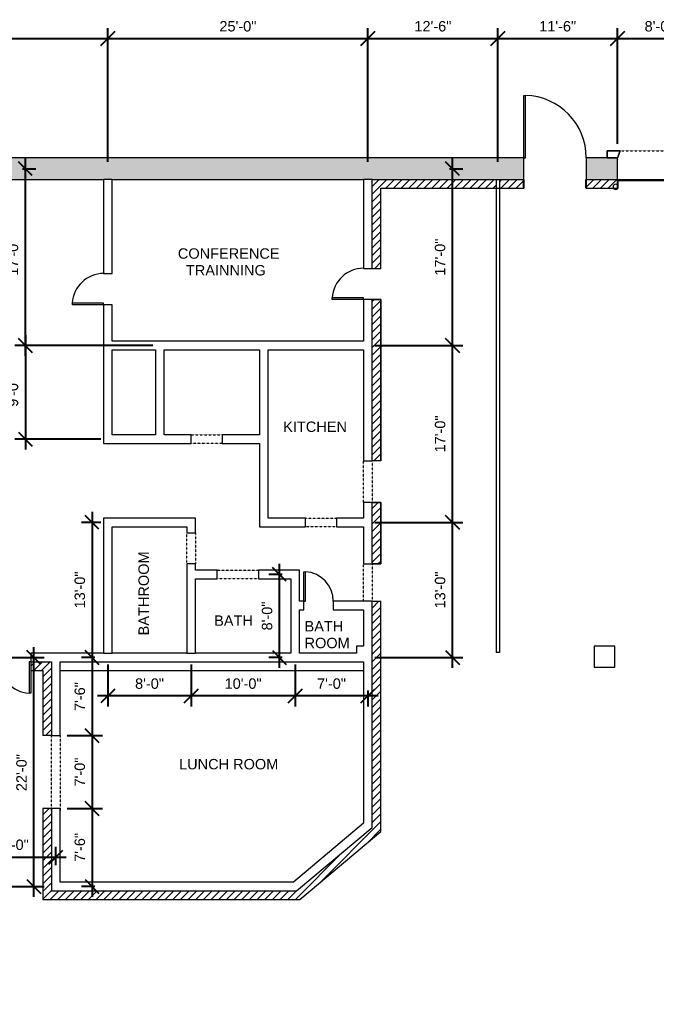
# Model space of a CAD drawing. Header units: inches. Extents: x 1913 to 24953, y -2945 to 1064.
# Drawn here: x 15247 to 15982, y -383 to 741 of the extents above; entities that cross this region are included whole.
import ezdxf

# ---------------------------------------------------------------- set-up
doc = ezdxf.new("R2010")
doc.units = ezdxf.units.IN
doc.header["$MEASUREMENT"] = 0
doc.linetypes.add('Overhead', pattern=[0.15625, 0.09375, -0.0625])
doc.linetypes.add('Overhead 1_16_', pattern=[0.101562, 0.0625, -0.039062])
for name, color, linetype, lineweight in [('A-ANNO-DIMS', 211, 'Continuous', 9), ('A-COLS', 52, 'Continuous', 9), ('A-DOOR', 31, 'Continuous', 13), ('A-FLOR-OVHD', 1, 'Overhead 1_16_', 9), ('A-WALL', 113, 'Continuous', 13), ('G-ANNO-TEXT', 231, 'Continuous', 9)]:
    doc.layers.add(name, color=color, linetype=linetype, lineweight=lineweight)
doc.styles.add('Arial', font='arial.ttf', dxfattribs={"height": 12})
doc.dimstyles.new('Linear_-_3_32__Arial', dxfattribs={"dimscale": 12, "dimtxt": 12.243113, "dimasz": 1.333333, "dimexe": 1, "dimexo": 0.666667, "dimgap": 0.666667, "dimtad": 1, "dimdec": 5, "dimrnd": 0.03125, "dimzin": 1, "dimdsep": 46, "dimlunit": 4, "dimtxsty": 'Arial', "dimblk1": 'OBLIQUE', "dimblk2": 'OBLIQUE', "dimsah": 1, "dimcen": 0.09, "dimdle": 1, "dimazin": 0, "dimtfac": 1, "dimtdec": 4, "dimtix": 1, "dimtmove": 0, "dimatfit": 3, "dimfxl": 1, "dimtvp": 1, "dimtfill": 1, "dimfrac": 2, "dimtolj": 1, "dimtzin": 0, "dimarcsym": 2})

# ---------------------------------------------------------------- blocks, each defined once
blk = doc.blocks.new('Single-Flush - 36_ x 80_-431225-FloorPlan')
at = {"layer": 'A-DOOR', "lineweight": 20}
for p, q in [((16, -5), (16, -41)), ((18, -5), (16, -5)), ((18, -5), (18, -41)), ((18, -41), (16, -41))]:
    blk.add_line(p, q, dxfattribs=at)
at = {"layer": 'A-DOOR', "lineweight": 9}
blk.add_arc((18, -5), 36.1, 180, 266.8211, dxfattribs=at)
blk = doc.blocks.new('Single-Flush - 6_ x10_-478513-FloorPlan')
at = {"layer": 'A-DOOR', "lineweight": 20}
for p, q in [((34, -12.5), (34, -84.5)), ((36, -12.5), (34, -12.5)), ((36, -12.5), (36, -84.5)), ((36, -84.5), (34, -84.5))]:
    blk.add_line(p, q, dxfattribs=at)
at = {"layer": 'A-DOOR', "lineweight": 9}
blk.add_arc((36, -12.5), 72.1, 180, 268.4097, dxfattribs=at)
blk = doc.blocks.new('Single-Flush - 34_ x 84_-487375-FloorPlan')
at = {"layer": 'A-DOOR', "lineweight": 20}
for p, q in [((15, -5), (15, -39)), ((17, -5), (15, -5)), ((17, -5), (17, -39)), ((17, -39), (15, -39))]:
    blk.add_line(p, q, dxfattribs=at)
at = {"layer": 'A-DOOR', "lineweight": 9}
blk.add_arc((17, -5), 34.1, 180, 266.6343, dxfattribs=at)
blk = doc.blocks.new('Sectional_Overhead_Dock_Door_and_Seal_3876 - 9_-0_W x 10_-0_H-486033-FloorPlan')
at = {"layer": 'A-DOOR'}
for p, q in [((-45, 20.5), (-60, 20.5)), ((-60, 20.5), (-60, 12.5)), ((-60, 20.5), (-45, 20.5)), ((-60, 12.5), (-60, 20.5)), ((-60, 20.5), (-60, 20.5)), ((-60, 12.5), (-48, 12.5)), ((-48, 12.5), (-60, 12.5)), ((-60, 12.5), (-60, 12.5)), ((-48, 12.5), (-45, 20.5)), ((-45, 20.5), (-48, 12.5)), ((-48, 12.5), (-48, 12.5)), ((-45, 20.5), (-45, 20.5)), ((60, 20.5), (45, 20.5)), ((45, 20.5), (48, 12.5)), ((48, 12.5), (45, 20.5)), ((45, 20.5), (60, 20.5)), ((45, 20.5), (45, 20.5)), ((48, 12.5), (60, 12.5)), ((60, 12.5), (48, 12.5)), ((48, 12.5), (48, 12.5)), ((60, 12.5), (60, 20.5)), ((60, 20.5), (60, 12.5)), ((60, 20.5), (60, 20.5)), ((60, 12.5), (60, 12.5))]:
    blk.add_line(p, q, dxfattribs=at)
at = {"layer": 'A-DOOR', "linetype": 'Overhead'}
blk.add_line((-45, 20.5), (45, 20.5), dxfattribs=at)
at = {"layer": 'A-DOOR', "lineweight": 20}
for p, q in [((-48, -14), (-48, -12.5)), ((-48, -12.5), (48, -12.5)), ((48, -14), (-48, -14)), ((48, -12.5), (48, -14))]:
    blk.add_line(p, q, dxfattribs=at)
at = {"layer": 'A-DOOR'}
for centre, start, end in [((-50, -21), 0, 180), ((-50, -21), 0, 180), ((-50, -21), 360, 180), ((-50, -21), 180, 360), ((-50, -21), 180, 360), ((-50, -21), 180, 360), ((50, -21), 0, 180), ((50, -21), 0, 180), ((50, -21), 360, 180), ((50, -21), 180, 360), ((50, -21), 180, 360), ((50, -21), 180, 360)]:
    blk.add_arc(centre, 3, start, end, dxfattribs=at)
blk = doc.blocks.new('_Oblique')
at = {"color": 0, "linetype": 'ByBlock', "lineweight": -2}
blk.add_line((-0.5, -0.5), (0.5, 0.5), dxfattribs=at)
blk = doc.blocks.new('*D325')
at = {"layer": 'A-ANNO-DIMS', "color": 0, "lineweight": -2, "transparency": 16777216}
for p, q in [((15565.2, -2.7), (15565.2, -51)), ((15649.2, -32.7), (15649.2, -51)), ((15661.2, -39), (15553.2, -39))]:
    blk.add_line(p, q, dxfattribs=at)
at = {"layer": 'Defpoints', "color": 0, "lineweight": 0, "transparency": 16777216}
for p in [(15565.2, 5.3), (15649.2, -24.7), (15565.2, -39)]:
    blk.add_point(p, dxfattribs=at)
at = {"layer": 'A-ANNO-DIMS', "color": 0, "lineweight": -2, "transparency": 16777216, "xscale": 16, "yscale": 16, "zscale": 16, "rotation": 180}
blk.add_blockref('_Oblique', (15565.2, -39), dxfattribs=at)
at = {"layer": 'A-ANNO-DIMS', "color": 0, "lineweight": -2, "transparency": 16777216, "xscale": 16, "yscale": 16, "zscale": 16}
blk.add_blockref('_Oblique', (15649.2, -39), dxfattribs=at)
at = {"layer": 'A-ANNO-DIMS', "color": 0, "lineweight": 0, "transparency": 16777216, "insert": (15607.2, -24.8), "char_height": 12, "width": 62.383, "attachment_point": 5, "style": 'Arial'}
blk.add_mtext('\\A1;7\'-0"', dxfattribs=at)
blk = doc.blocks.new('*D326')
at = {"layer": 'A-ANNO-DIMS', "color": 0, "lineweight": -2, "transparency": 16777216}
for p, q in [((15445.2, -2.7), (15445.2, -51)), ((15565.2, -2.7), (15565.2, -51)), ((15577.2, -39), (15433.2, -39))]:
    blk.add_line(p, q, dxfattribs=at)
at = {"layer": 'Defpoints', "color": 0, "lineweight": 0, "transparency": 16777216}
for p in [(15445.2, 5.3), (15565.2, 5.3), (15445.2, -39)]:
    blk.add_point(p, dxfattribs=at)
at = {"layer": 'A-ANNO-DIMS', "color": 0, "lineweight": -2, "transparency": 16777216, "xscale": 16, "yscale": 16, "zscale": 16, "rotation": 180}
blk.add_blockref('_Oblique', (15445.2, -39), dxfattribs=at)
at = {"layer": 'A-ANNO-DIMS', "color": 0, "lineweight": -2, "transparency": 16777216, "xscale": 16, "yscale": 16, "zscale": 16}
blk.add_blockref('_Oblique', (15565.2, -39), dxfattribs=at)
at = {"layer": 'A-ANNO-DIMS', "color": 0, "lineweight": 0, "transparency": 16777216, "insert": (15505.2, -24.8), "char_height": 12, "width": 62.383, "attachment_point": 5, "style": 'Arial'}
blk.add_mtext('\\A1;10\'-0"', dxfattribs=at)
blk = doc.blocks.new('*D327')
at = {"layer": 'A-ANNO-DIMS', "color": 0, "lineweight": -2, "transparency": 16777216}
for p, q in [((15349.2, -2.7), (15349.2, -51)), ((15445.2, -2.7), (15445.2, -51)), ((15457.2, -39), (15337.2, -39))]:
    blk.add_line(p, q, dxfattribs=at)
at = {"layer": 'Defpoints', "color": 0, "lineweight": 0, "transparency": 16777216}
for p in [(15349.2, 5.3), (15445.2, 5.3), (15349.2, -39)]:
    blk.add_point(p, dxfattribs=at)
at = {"layer": 'A-ANNO-DIMS', "color": 0, "lineweight": -2, "transparency": 16777216, "xscale": 16, "yscale": 16, "zscale": 16, "rotation": 180}
blk.add_blockref('_Oblique', (15349.2, -39), dxfattribs=at)
at = {"layer": 'A-ANNO-DIMS', "color": 0, "lineweight": -2, "transparency": 16777216, "xscale": 16, "yscale": 16, "zscale": 16}
blk.add_blockref('_Oblique', (15445.2, -39), dxfattribs=at)
at = {"layer": 'A-ANNO-DIMS', "color": 0, "lineweight": 0, "transparency": 16777216, "insert": (15397.2, -24.8), "char_height": 12, "width": 51.308, "attachment_point": 5, "style": 'Arial'}
blk.add_mtext('\\A1;8\'-0"', dxfattribs=at)
blk = doc.blocks.new('*D328')
at = {"layer": 'A-ANNO-DIMS', "color": 0, "lineweight": -2, "transparency": 16777216}
for p, q in [((15547, 113.3), (15547, -6.7)), ((15550.3, 101.3), (15535, 101.3)), ((15550.3, 5.3), (15535, 5.3))]:
    blk.add_line(p, q, dxfattribs=at)
at = {"layer": 'Defpoints', "color": 0, "lineweight": 0, "transparency": 16777216}
for p in [(15558.3, 101.3), (15547, 5.3), (15558.3, 5.3)]:
    blk.add_point(p, dxfattribs=at)
at = {"layer": 'A-ANNO-DIMS', "color": 0, "lineweight": -2, "transparency": 16777216, "xscale": 16, "yscale": 16, "zscale": 16}
for p, rotation in [((15547, 101.3), 90), ((15547, 5.3), 270)]:
    blk.add_blockref('_Oblique', p, dxfattribs=dict(at, rotation=rotation))
at = {"layer": 'A-ANNO-DIMS', "color": 0, "lineweight": 0, "transparency": 16777216, "insert": (15532.9, 53.3), "char_height": 12, "width": 62.383, "attachment_point": 5, "rotation": 90, "style": 'Arial'}
blk.add_mtext('\\A1;8\'-0"', dxfattribs=at)
blk = doc.blocks.new('*D329')
at = {"layer": 'A-ANNO-DIMS', "color": 0, "lineweight": -2, "transparency": 16777216}
for p, q in [((15746.8, 149.3), (15746.8, 377.3)), ((15657.2, 365.3), (15758.8, 365.3)), ((15657.2, 161.3), (15758.8, 161.3))]:
    blk.add_line(p, q, dxfattribs=at)
at = {"layer": 'Defpoints', "color": 0, "lineweight": 0, "transparency": 16777216}
for p in [(15649.2, 365.3), (15746.8, 365.3), (15649.2, 161.3)]:
    blk.add_point(p, dxfattribs=at)
at = {"layer": 'A-ANNO-DIMS', "color": 0, "lineweight": -2, "transparency": 16777216, "xscale": 16, "yscale": 16, "zscale": 16}
for p, rotation in [((15746.8, 365.3), 90), ((15746.8, 161.3), 270)]:
    blk.add_blockref('_Oblique', p, dxfattribs=dict(at, rotation=rotation))
at = {"layer": 'A-ANNO-DIMS', "color": 0, "lineweight": 0, "transparency": 16777216, "insert": (15732.6, 263.3), "char_height": 12, "width": 51.308, "attachment_point": 5, "rotation": 90, "style": 'Arial'}
blk.add_mtext('\\A1;17\'-0"', dxfattribs=at)
blk = doc.blocks.new('*D330')
at = {"layer": 'A-ANNO-DIMS', "color": 0, "lineweight": -2, "transparency": 16777216}
for p, q in [((15253.9, 377.3), (15253.9, 245.3)), ((15401.2, 365.3), (15241.9, 365.3)), ((15341.2, 257.3), (15241.9, 257.3))]:
    blk.add_line(p, q, dxfattribs=at)
at = {"layer": 'Defpoints', "color": 0, "lineweight": 0, "transparency": 16777216}
for p in [(15409.2, 365.3), (15253.9, 257.3), (15349.2, 257.3)]:
    blk.add_point(p, dxfattribs=at)
at = {"layer": 'A-ANNO-DIMS', "color": 0, "lineweight": -2, "transparency": 16777216, "xscale": 16, "yscale": 16, "zscale": 16}
for p, rotation in [((15253.9, 365.3), 90), ((15253.9, 257.3), 270)]:
    blk.add_blockref('_Oblique', p, dxfattribs=dict(at, rotation=rotation))
at = {"layer": 'A-ANNO-DIMS', "color": 0, "lineweight": 0, "transparency": 16777216, "insert": (15239.7, 311.3), "char_height": 12, "width": 51.308, "attachment_point": 5, "rotation": 90, "style": 'Arial'}
blk.add_mtext('\\A1;9\'-0"', dxfattribs=at)
blk = doc.blocks.new('*D331')
at = {"layer": 'A-ANNO-DIMS', "color": 0, "lineweight": -2, "transparency": 16777216}
for p, q in [((15253.9, 353.3), (15253.9, 581.3)), ((15250.6, 569.3), (15265.9, 569.3)), ((15401.2, 365.3), (15241.9, 365.3))]:
    blk.add_line(p, q, dxfattribs=at)
at = {"layer": 'Defpoints', "color": 0, "lineweight": 0, "transparency": 16777216}
for p in [(15242.6, 569.3), (15253.9, 569.3), (15409.2, 365.3)]:
    blk.add_point(p, dxfattribs=at)
at = {"layer": 'A-ANNO-DIMS', "color": 0, "lineweight": -2, "transparency": 16777216, "xscale": 16, "yscale": 16, "zscale": 16}
for p, rotation in [((15253.9, 569.3), 90), ((15253.9, 365.3), 270)]:
    blk.add_blockref('_Oblique', p, dxfattribs=dict(at, rotation=rotation))
at = {"layer": 'A-ANNO-DIMS', "color": 0, "lineweight": 0, "transparency": 16777216, "insert": (15239.7, 467.3), "char_height": 12, "width": 62.383, "attachment_point": 5, "rotation": 90, "style": 'Arial'}
blk.add_mtext('\\A1;17\'-0"', dxfattribs=at)
blk = doc.blocks.new('*D332')
at = {"layer": 'A-ANNO-DIMS', "color": 0, "lineweight": -2, "transparency": 16777216}
for p, q in [((15330.9, 173.3), (15330.9, -6.7)), ((15341.2, 161.3), (15318.9, 161.3)), ((15334.2, 5.3), (15318.9, 5.3))]:
    blk.add_line(p, q, dxfattribs=at)
at = {"layer": 'Defpoints', "color": 0, "lineweight": 0, "transparency": 16777216}
for p in [(15349.2, 161.3), (15330.9, 5.3), (15342.2, 5.3)]:
    blk.add_point(p, dxfattribs=at)
at = {"layer": 'A-ANNO-DIMS', "color": 0, "lineweight": -2, "transparency": 16777216, "xscale": 16, "yscale": 16, "zscale": 16}
for p, rotation in [((15330.9, 161.3), 90), ((15330.9, 5.3), 270)]:
    blk.add_blockref('_Oblique', p, dxfattribs=dict(at, rotation=rotation))
at = {"layer": 'A-ANNO-DIMS', "color": 0, "lineweight": 0, "transparency": 16777216, "insert": (15316.8, 83.3), "char_height": 12, "width": 51.308, "attachment_point": 5, "rotation": 90, "style": 'Arial'}
blk.add_mtext('\\A1;13\'-0"', dxfattribs=at)
blk = doc.blocks.new('*D333')
at = {"layer": 'A-ANNO-DIMS', "color": 0, "lineweight": -2, "transparency": 16777216}
for p, q in [((15746.8, 353.3), (15746.8, 581.3)), ((15743.5, 569.3), (15758.8, 569.3)), ((15657.2, 365.3), (15758.8, 365.3))]:
    blk.add_line(p, q, dxfattribs=at)
at = {"layer": 'Defpoints', "color": 0, "lineweight": 0, "transparency": 16777216}
for p in [(15735.5, 569.3), (15746.8, 569.3), (15649.2, 365.3)]:
    blk.add_point(p, dxfattribs=at)
at = {"layer": 'A-ANNO-DIMS', "color": 0, "lineweight": -2, "transparency": 16777216, "xscale": 16, "yscale": 16, "zscale": 16}
for p, rotation in [((15746.8, 569.3), 90), ((15746.8, 365.3), 270)]:
    blk.add_blockref('_Oblique', p, dxfattribs=dict(at, rotation=rotation))
at = {"layer": 'A-ANNO-DIMS', "color": 0, "lineweight": 0, "transparency": 16777216, "insert": (15732.6, 467.3), "char_height": 12, "width": 62.383, "attachment_point": 5, "rotation": 90, "style": 'Arial'}
blk.add_mtext('\\A1;17\'-0"', dxfattribs=at)
blk = doc.blocks.new('*D334')
at = {"layer": 'A-ANNO-DIMS', "color": 0, "lineweight": -2, "transparency": 16777216}
for p, q in [((15746.8, -6.7), (15746.8, 173.3)), ((15657.2, 161.3), (15758.8, 161.3)), ((15657.2, 5.3), (15758.8, 5.3))]:
    blk.add_line(p, q, dxfattribs=at)
at = {"layer": 'Defpoints', "color": 0, "lineweight": 0, "transparency": 16777216}
for p in [(15649.2, 161.3), (15746.8, 161.3), (15649.2, 5.3)]:
    blk.add_point(p, dxfattribs=at)
at = {"layer": 'A-ANNO-DIMS', "color": 0, "lineweight": -2, "transparency": 16777216, "xscale": 16, "yscale": 16, "zscale": 16}
for p, rotation in [((15746.8, 161.3), 90), ((15746.8, 5.3), 270)]:
    blk.add_blockref('_Oblique', p, dxfattribs=dict(at, rotation=rotation))
at = {"layer": 'A-ANNO-DIMS', "color": 0, "lineweight": 0, "transparency": 16777216, "insert": (15732.6, 83.3), "char_height": 12, "width": 62.383, "attachment_point": 5, "rotation": 90, "style": 'Arial'}
blk.add_mtext('\\A1;13\'-0"', dxfattribs=at)
blk = doc.blocks.new('*D343')
at = {"layer": 'A-ANNO-DIMS', "color": 0, "lineweight": -2, "transparency": 16777216}
for p, q in [((15263.6, -270.7), (15263.6, 17.3)), ((15218.6, 5.3), (15275.6, 5.3)), ((15201.2, -258.7), (15275.6, -258.7))]:
    blk.add_line(p, q, dxfattribs=at)
at = {"layer": 'Defpoints', "color": 0, "lineweight": 0, "transparency": 16777216}
for p in [(15210.6, 5.3), (15263.6, 5.3), (15193.2, -258.7)]:
    blk.add_point(p, dxfattribs=at)
at = {"layer": 'A-ANNO-DIMS', "color": 0, "lineweight": -2, "transparency": 16777216, "xscale": 16, "yscale": 16, "zscale": 16}
for p, rotation in [((15263.6, 5.3), 90), ((15263.6, -258.7), 270)]:
    blk.add_blockref('_Oblique', p, dxfattribs=dict(at, rotation=rotation))
at = {"layer": 'A-ANNO-DIMS', "color": 0, "lineweight": 0, "transparency": 16777216, "insert": (15249.5, -127.4), "char_height": 12, "width": 62.383, "attachment_point": 5, "rotation": 90, "style": 'Arial'}
blk.add_mtext('\\A1;22\'-0"', dxfattribs=at)
blk = doc.blocks.new('*D373')
at = {"layer": 'A-ANNO-DIMS', "color": 0, "lineweight": -2, "transparency": 16777216}
for p, q in [((14929.2, 577.3), (14929.2, 731.4)), ((15349.2, 577.3), (15349.2, 731.4)), ((14917.2, 719.4), (15361.2, 719.4))]:
    blk.add_line(p, q, dxfattribs=at)
at = {"layer": 'Defpoints', "color": 0, "lineweight": 0, "transparency": 16777216}
for p in [(15349.2, 719.4), (14929.2, 569.3), (15349.2, 569.3)]:
    blk.add_point(p, dxfattribs=at)
at = {"layer": 'A-ANNO-DIMS', "color": 0, "lineweight": -2, "transparency": 16777216, "xscale": 16, "yscale": 16, "zscale": 16, "rotation": 180}
blk.add_blockref('_Oblique', (14929.2, 719.4), dxfattribs=at)
at = {"layer": 'A-ANNO-DIMS', "color": 0, "lineweight": -2, "transparency": 16777216, "xscale": 16, "yscale": 16, "zscale": 16}
blk.add_blockref('_Oblique', (15349.2, 719.4), dxfattribs=at)
at = {"layer": 'A-ANNO-DIMS', "color": 0, "lineweight": 0, "transparency": 16777216, "insert": (15139.2, 733.5), "char_height": 12, "width": 62.383, "attachment_point": 5, "style": 'Arial'}
blk.add_mtext('\\A1;35\'-0"', dxfattribs=at)
blk = doc.blocks.new('*D374')
at = {"layer": 'A-ANNO-DIMS', "color": 0, "lineweight": -2, "transparency": 16777216}
for p, q in [((15349.2, 577.3), (15349.2, 731.4)), ((15649.2, 577.3), (15649.2, 731.4)), ((15337.2, 719.4), (15661.2, 719.4))]:
    blk.add_line(p, q, dxfattribs=at)
at = {"layer": 'Defpoints', "color": 0, "lineweight": 0, "transparency": 16777216}
for p in [(15649.2, 719.4), (15349.2, 569.3), (15649.2, 569.3)]:
    blk.add_point(p, dxfattribs=at)
at = {"layer": 'A-ANNO-DIMS', "color": 0, "lineweight": -2, "transparency": 16777216, "xscale": 16, "yscale": 16, "zscale": 16, "rotation": 180}
blk.add_blockref('_Oblique', (15349.2, 719.4), dxfattribs=at)
at = {"layer": 'A-ANNO-DIMS', "color": 0, "lineweight": -2, "transparency": 16777216, "xscale": 16, "yscale": 16, "zscale": 16}
blk.add_blockref('_Oblique', (15649.2, 719.4), dxfattribs=at)
at = {"layer": 'A-ANNO-DIMS', "color": 0, "lineweight": 0, "transparency": 16777216, "insert": (15499.2, 733.5), "char_height": 12, "width": 62.383, "attachment_point": 5, "style": 'Arial'}
blk.add_mtext('\\A1;25\'-0"', dxfattribs=at)
blk = doc.blocks.new('*D375')
at = {"layer": 'A-ANNO-DIMS', "color": 0, "lineweight": -2, "transparency": 16777216}
for p, q in [((15289.2, -234.3), (15289.2, -212.9)), ((15181.2, -224.9), (15301.2, -224.9)), ((15193.2, -221.5), (15193.2, -236.9))]:
    blk.add_line(p, q, dxfattribs=at)
at = {"layer": 'Defpoints', "color": 0, "lineweight": 0, "transparency": 16777216}
for p in [(15193.2, -213.5), (15289.2, -224.9), (15289.2, -242.3)]:
    blk.add_point(p, dxfattribs=at)
at = {"layer": 'A-ANNO-DIMS', "color": 0, "lineweight": -2, "transparency": 16777216, "xscale": 16, "yscale": 16, "zscale": 16, "rotation": 180}
blk.add_blockref('_Oblique', (15193.2, -224.9), dxfattribs=at)
at = {"layer": 'A-ANNO-DIMS', "color": 0, "lineweight": -2, "transparency": 16777216, "xscale": 16, "yscale": 16, "zscale": 16}
blk.add_blockref('_Oblique', (15289.2, -224.9), dxfattribs=at)
at = {"layer": 'A-ANNO-DIMS', "color": 0, "lineweight": 0, "transparency": 16777216, "insert": (15241.2, -210.7), "char_height": 12, "width": 62.383, "attachment_point": 5, "style": 'Arial'}
blk.add_mtext('\\A1;8\'-0"', dxfattribs=at)
blk = doc.blocks.new('*D376')
at = {"layer": 'A-ANNO-DIMS', "color": 0, "lineweight": -2, "transparency": 16777216}
for p, q in [((15330.9, 17.3), (15330.9, -96.7)), ((15334.2, 5.3), (15318.9, 5.3)), ((15302.2, -84.7), (15342.9, -84.7))]:
    blk.add_line(p, q, dxfattribs=at)
at = {"layer": 'Defpoints', "color": 0, "lineweight": 0, "transparency": 16777216}
for p in [(15342.2, 5.3), (15294.2, -84.7), (15330.9, -84.7)]:
    blk.add_point(p, dxfattribs=at)
at = {"layer": 'A-ANNO-DIMS', "color": 0, "lineweight": -2, "transparency": 16777216, "xscale": 16, "yscale": 16, "zscale": 16}
for p, rotation in [((15330.9, 5.3), 90), ((15330.9, -84.7), 270)]:
    blk.add_blockref('_Oblique', p, dxfattribs=dict(at, rotation=rotation))
at = {"layer": 'A-ANNO-DIMS', "color": 0, "lineweight": 0, "transparency": 16777216, "insert": (15316.8, -39.7), "char_height": 12, "width": 62.383, "attachment_point": 5, "rotation": 90, "style": 'Arial'}
blk.add_mtext('\\A1;7\'-6"', dxfattribs=at)
blk = doc.blocks.new('*D377')
at = {"layer": 'A-ANNO-DIMS', "color": 0, "lineweight": -2, "transparency": 16777216}
for p, q in [((15330.9, -72.7), (15330.9, -180.7)), ((15302.2, -84.7), (15342.9, -84.7)), ((15302.2, -168.7), (15342.9, -168.7))]:
    blk.add_line(p, q, dxfattribs=at)
at = {"layer": 'Defpoints', "color": 0, "lineweight": 0, "transparency": 16777216}
for p in [(15294.2, -84.7), (15294.2, -168.7), (15330.9, -168.7)]:
    blk.add_point(p, dxfattribs=at)
at = {"layer": 'A-ANNO-DIMS', "color": 0, "lineweight": -2, "transparency": 16777216, "xscale": 16, "yscale": 16, "zscale": 16}
for p, rotation in [((15330.9, -84.7), 90), ((15330.9, -168.7), 270)]:
    blk.add_blockref('_Oblique', p, dxfattribs=dict(at, rotation=rotation))
at = {"layer": 'A-ANNO-DIMS', "color": 0, "lineweight": 0, "transparency": 16777216, "insert": (15316.8, -126.7), "char_height": 12, "width": 62.383, "attachment_point": 5, "rotation": 90, "style": 'Arial'}
blk.add_mtext('\\A1;7\'-0"', dxfattribs=at)
blk = doc.blocks.new('*D378')
at = {"layer": 'A-ANNO-DIMS', "color": 0, "lineweight": -2, "transparency": 16777216}
for p, q in [((15330.9, -156.7), (15330.9, -270.7)), ((15302.2, -168.7), (15342.9, -168.7)), ((15334.2, -258.7), (15318.9, -258.7))]:
    blk.add_line(p, q, dxfattribs=at)
at = {"layer": 'Defpoints', "color": 0, "lineweight": 0, "transparency": 16777216}
for p in [(15294.2, -168.7), (15330.9, -258.7), (15342.2, -258.7)]:
    blk.add_point(p, dxfattribs=at)
at = {"layer": 'A-ANNO-DIMS', "color": 0, "lineweight": -2, "transparency": 16777216, "xscale": 16, "yscale": 16, "zscale": 16}
for p, rotation in [((15330.9, -168.7), 90), ((15330.9, -258.7), 270)]:
    blk.add_blockref('_Oblique', p, dxfattribs=dict(at, rotation=rotation))
at = {"layer": 'A-ANNO-DIMS', "color": 0, "lineweight": 0, "transparency": 16777216, "insert": (15316.8, -213.7), "char_height": 12, "width": 62.383, "attachment_point": 5, "rotation": 90, "style": 'Arial'}
blk.add_mtext('\\A1;7\'-6"', dxfattribs=at)
blk = doc.blocks.new('*D407')
at = {"layer": 'A-ANNO-DIMS', "color": 0, "lineweight": -2, "transparency": 16777216}
for p, q in [((15649.2, 577.3), (15649.2, 731.4)), ((15799.2, 577.3), (15799.2, 731.4)), ((15637.2, 719.4), (15811.2, 719.4))]:
    blk.add_line(p, q, dxfattribs=at)
at = {"layer": 'Defpoints', "color": 0, "lineweight": 0, "transparency": 16777216}
for p in [(15799.2, 719.4), (15649.2, 569.3), (15799.2, 569.3)]:
    blk.add_point(p, dxfattribs=at)
at = {"layer": 'A-ANNO-DIMS', "color": 0, "lineweight": -2, "transparency": 16777216, "xscale": 16, "yscale": 16, "zscale": 16, "rotation": 180}
blk.add_blockref('_Oblique', (15649.2, 719.4), dxfattribs=at)
at = {"layer": 'A-ANNO-DIMS', "color": 0, "lineweight": -2, "transparency": 16777216, "xscale": 16, "yscale": 16, "zscale": 16}
blk.add_blockref('_Oblique', (15799.2, 719.4), dxfattribs=at)
at = {"layer": 'A-ANNO-DIMS', "color": 0, "lineweight": 0, "transparency": 16777216, "insert": (15724.2, 733.5), "char_height": 12, "width": 62.383, "attachment_point": 5, "style": 'Arial'}
blk.add_mtext('\\A1;12\'-6"', dxfattribs=at)
blk = doc.blocks.new('*D408')
at = {"layer": 'A-ANNO-DIMS', "color": 0, "lineweight": -2, "transparency": 16777216}
for p, q in [((15799.2, 577.3), (15799.2, 731.4)), ((15937.2, 598), (15937.2, 731.4)), ((15787.2, 719.4), (15949.2, 719.4))]:
    blk.add_line(p, q, dxfattribs=at)
at = {"layer": 'Defpoints', "color": 0, "lineweight": 0, "transparency": 16777216}
for p in [(15937.2, 719.4), (15937.2, 590), (15799.2, 569.3)]:
    blk.add_point(p, dxfattribs=at)
at = {"layer": 'A-ANNO-DIMS', "color": 0, "lineweight": -2, "transparency": 16777216, "xscale": 16, "yscale": 16, "zscale": 16, "rotation": 180}
blk.add_blockref('_Oblique', (15799.2, 719.4), dxfattribs=at)
at = {"layer": 'A-ANNO-DIMS', "color": 0, "lineweight": -2, "transparency": 16777216, "xscale": 16, "yscale": 16, "zscale": 16}
blk.add_blockref('_Oblique', (15937.2, 719.4), dxfattribs=at)
at = {"layer": 'A-ANNO-DIMS', "color": 0, "lineweight": 0, "transparency": 16777216, "insert": (15868.2, 733.5), "char_height": 12, "width": 51.308, "attachment_point": 5, "style": 'Arial'}
blk.add_mtext('\\A1;11\'-6"', dxfattribs=at)
blk = doc.blocks.new('*D409')
at = {"layer": 'A-ANNO-DIMS', "color": 0, "lineweight": -2, "transparency": 16777216}
for p, q in [((15937.2, 598), (15937.2, 731.4)), ((16033.2, 598), (16033.2, 731.4)), ((15925.2, 719.4), (16045.2, 719.4))]:
    blk.add_line(p, q, dxfattribs=at)
at = {"layer": 'Defpoints', "color": 0, "lineweight": 0, "transparency": 16777216}
for p in [(16033.2, 719.4), (15937.2, 590), (16033.2, 590)]:
    blk.add_point(p, dxfattribs=at)
at = {"layer": 'A-ANNO-DIMS', "color": 0, "lineweight": -2, "transparency": 16777216, "xscale": 16, "yscale": 16, "zscale": 16, "rotation": 180}
blk.add_blockref('_Oblique', (15937.2, 719.4), dxfattribs=at)
at = {"layer": 'A-ANNO-DIMS', "color": 0, "lineweight": -2, "transparency": 16777216, "xscale": 16, "yscale": 16, "zscale": 16}
blk.add_blockref('_Oblique', (16033.2, 719.4), dxfattribs=at)
at = {"layer": 'A-ANNO-DIMS', "color": 0, "lineweight": 0, "transparency": 16777216, "insert": (15985.2, 733.5), "char_height": 12, "width": 51.308, "attachment_point": 5, "style": 'Arial'}
blk.add_mtext('\\A1;8\'-0"', dxfattribs=at)

msp = doc.modelspace()

# ---------------------------------------------------------------- hatches: boundary and pattern name
at = {"lineweight": 0, "ltscale": 0.5}
h = msp.add_hatch(dxfattribs=at)
h.set_pattern_fill('ANSI31', color=256, scale=50)
h.paths.add_polyline_path([(15937.153809, 556.793671), (15901.153809, 556.793671), (15901.153809, 546.793671), (15932.555733, 546.793671, -0.852650301), (15937.153809, 550.529739)])
h.paths.add_polyline_path([(15829.153809, 556.793671), (15801.153809, 556.793671), (15801.153809, 546.793671), (15829.153809, 546.793671)])
h.paths.add_polyline_path([(15797.153809, 556.793671), (15654.153809, 556.793671), (15654.153809, 454.293671), (15664.153809, 454.293671), (15664.153809, 546.793671), (15797.153809, 546.793671)])
h.paths.add_polyline_path([(15664.153809, 418.293671), (15654.153809, 418.293671), (15654.153809, 232.293671), (15664.153809, 232.293671)])
h.paths.add_polyline_path([(15664.153809, 184.293671), (15654.153809, 184.293671), (15654.153809, 113.293671), (15664.153809, 113.293671)])
h = msp.add_hatch(dxfattribs=at)
h.set_pattern_fill('ANSI31', color=256, scale=50)
h.paths.add_polyline_path([(15664.153809, 70.293671), (15654.153809, 70.293671), (15654.153809, -190.553498), (15566.97366, -263.706329), (15284.153809, -263.706329), (15284.153809, -168.706329), (15274.153809, -168.706329), (15274.153809, -273.706329), (15570.613363, -273.706329), (15664.153809, -195.216575)])
h.paths.add_polyline_path([(15284.153809, 0.293671), (15260.153809, 0.293671), (15260.153809, -9.706329), (15274.153809, -9.706329), (15274.153809, -84.706329), (15284.153809, -84.706329)])
h.paths.add_polyline_path([(15224.087216, 0.293671), (15198.153809, 0.293671), (15198.153809, -63.706329), (15208.153809, -63.706329), (15208.153809, -9.706329), (15224.087216, -9.706329)])
h.paths.add_polyline_path([(15208.153809, -99.706329), (15198.153809, -99.706329), (15198.153809, -132.706329), (15208.153809, -132.706329)])
h.paths.add_polyline_path([(15208.153809, -168.706329), (15198.153809, -168.706329), (15198.153809, -263.706329), (15119.153809, -263.706329), (15119.153809, -273.706329), (15208.153809, -273.706329)])
h.paths.add_polyline_path([(15099.153809, -263.706329), (14785.653809, -263.706329), (14785.653809, -498.894238), (14795.653809, -498.894238), (14795.653809, -273.706329), (15099.153809, -273.706329)])
h.paths.add_polyline_path([(15099.153809, -1712.206329), (14795.653809, -1712.206329), (14795.653809, -1707.706329), (14785.653809, -1707.706329), (14785.653809, -1722.206329), (15099.153809, -1722.206329)])
at = {"layer": 'A-FLOR-OVHD', "lineweight": 0, "true_color": 0x636466}
h = msp.add_hatch(dxfattribs=at)
h.set_pattern_fill('FP_1', color=251, style=0, pattern_type=2)
h.set_pattern_definition([(50, (15633.552, 194.942), (36.7233, -3.213), [3.84, -42.24]), (355, (15633.552, 194.94), (-7.1044, 38.5127), [3.072, -33.792]), (100.451, (15636.612, 194.674), (29.6202, 35.2996), [3.263, -35.898]), (46.184, (15633.552, 205.18), (54.6425, -8.4752), [5.76, -63.36]), (96.636, (15638.106, 204.476), (47.854, 49.8752), [4.895, -53.848]), (351.184, (15633.55, 205.18), (47.8553, 49.875), [4.608, -50.688]), (21, (15638.672, 202.622), (30.5613, -20.614), [3.84, -42.24]), (326, (15638.672, 202.62), (12.4577, 37.1283), [3.072, -33.792]), (71.451, (15641.22, 200.904), (43.02, 16.5135), [3.263, -35.898]), (37.5, (15633.552, 194.942), (0.6228, 17.04428), [1.69, -31.693, 1.69, -32.614, -33.92]), (37.5, (15633.552, 194.942), (0.6228, 17.04428), [-67.686, 1.69, -32.23]), (7.5, (15633.552, 194.942), (13.4694, 20.19387), [1.69, -17.869, 1.69, -30.925, -12.928]), (7.5, (15633.552, 194.942), (13.4694, 20.19387), [-52.173, 1.69, -11.238]), (327.5, (15622.134, 194.942), (27.33168, -1.15522), [1.69, -11.11, 1.69, -38.246, -52.992]), (327.5, (15622.134, 194.942), (27.33168, -1.15522), [-52.736, 1.69, -51.302]), (317.5, (15617.014, 194.942), (29.85903, 5.125), [1.69, -14.95, 1.69, -24.832, -37.632]), (317.5, (15617.014, 194.942), (29.85903, 5.125), [-43.162, 1.69, -35.942])])
h.paths.add_polyline_path([(16177.153809, 556.793671), (16177.153809, 581.793671), (16513.653809, 581.793671), (16513.653809, 556.793671), (16488.653809, 556.793671), (16212.153809, 556.793671), (16202.153809, 556.793671)], flags=0)
h.paths.add_polyline_path([(16033.153809, 556.793671), (16033.153809, 581.793671), (16081.153809, 581.793671), (16081.153809, 556.793671)], flags=0)
h.paths.add_polyline_path([(15901.153809, 556.793671), (15901.153809, 581.793671), (15937.153809, 581.793671), (15937.153809, 556.793671)], flags=0)
h.paths.add_polyline_path([(14785.653809, 556.793671), (14785.653809, 581.793671), (15829.153809, 581.793671), (15829.153809, 556.793671), (15654.153809, 556.793671), (15644.153809, 556.793671), (15354.153809, 556.793671), (15344.153809, 556.793671), (14934.153809, 556.793671), (14924.153809, 556.793671)], flags=0)

# ---------------------------------------------------------------- linework, layer by layer
at = {"color": 5, "ltscale": 0.5}
for p, q in [((15829.153809, 546.793671), (15829.153809, 556.793671)), ((15901.153809, 546.793671), (15901.153809, 556.793671)), ((15937.153809, 556.793671), (15937.153809, 546.793671))]:
    msp.add_line(p, q, dxfattribs=at)
at = {"color": 5, "lineweight": 0, "ltscale": 0.5}
for p, q in [((15654.153809, 454.293671), (15664.153809, 454.293671)), ((15664.153809, 418.293671), (15654.153809, 418.293671)), ((15664.153809, 232.293671), (15654.153809, 232.293671)), ((15664.153809, 184.293671), (15654.153809, 184.293671)), ((15260.153809, 0.293671), (15260.153809, -9.706329)), ((15284.153809, -84.706329), (15274.153809, -84.706329)), ((15284.153809, -168.706329), (15274.153809, -168.706329))]:
    msp.add_line(p, q, dxfattribs=at)
at = {"lineweight": 0, "ltscale": 0.5}
for p, q in [((15344.153809, 10.293671), (15354.153809, 10.293671)), ((15440.153809, 10.293671), (15450.153809, 10.293671))]:
    msp.add_line(p, q, dxfattribs=at)
at = {"color": 5, "lineweight": 0, "ltscale": 0.5}
for points in [[(15664.153809, 232.293671), (15654.153809, 232.293671), (15654.153809, 418.293671), (15664.153809, 418.293671)], [(15664.153809, 113.293671), (15654.153809, 113.293671), (15654.153809, 184.293671), (15664.153809, 184.293671)]]:
    msp.add_lwpolyline(points, close=True, dxfattribs=at)
at = {"layer": 'A-COLS', "lineweight": 0}
for p, q in [((15934.153809, 18.293671), (15910.153809, 18.293671)), ((15910.153809, 18.293671), (15910.153809, -5.706329)), ((15934.153809, -5.706329), (15934.153809, 18.293671)), ((15910.153809, -5.706329), (15934.153809, -5.706329))]:
    msp.add_line(p, q, dxfattribs=at)
at = {"layer": 'A-FLOR-OVHD', "lineweight": 0}
for p, q in [((15445.153809, 262.293671), (15481.153809, 262.293671)), ((15445.153809, 252.293671), (15445.153809, 262.293671)), ((15481.153809, 262.293671), (15481.153809, 252.293671)), ((15481.153809, 252.293671), (15445.153809, 252.293671)), ((15644.153809, 232.293671), (15654.153809, 232.293671)), ((15644.153809, 184.293671), (15644.153809, 232.293671)), ((15654.153809, 232.293671), (15654.153809, 184.293671)), ((15654.153809, 184.293671), (15644.153809, 184.293671)), ((15577.153809, 166.293671), (15613.153809, 166.293671)), ((15577.153809, 156.293671), (15577.153809, 166.293671)), ((15613.153809, 166.293671), (15613.153809, 156.293671)), ((15440.153809, 149.293671), (15450.153809, 149.293671)), ((15440.153809, 113.293671), (15440.153809, 149.293671)), ((15450.153809, 149.293671), (15450.153809, 113.293671)), ((15613.153809, 156.293671), (15577.153809, 156.293671)), ((15450.153809, 113.293671), (15440.153809, 113.293671)), ((15644.153809, 113.293671), (15654.153809, 113.293671)), ((15644.153809, 70.293671), (15644.153809, 113.293671)), ((15654.153809, 113.293671), (15654.153809, 70.293671)), ((15475.153809, 106.293671), (15523.153809, 106.293671)), ((15475.153809, 96.293671), (15475.153809, 106.293671)), ((15523.153809, 106.293671), (15523.153809, 96.293671)), ((15523.153809, 96.293671), (15475.153809, 96.293671)), ((15654.153809, 70.293671), (15644.153809, 70.293671)), ((15284.153809, -84.706329), (15294.153809, -84.706329)), ((15284.153809, -171.395983), (15284.153809, -84.706329)), ((15294.153809, -84.706329), (15294.153809, -171.395983)), ((15294.153809, -168.706329), (15284.153809, -168.706329))]:
    msp.add_line(p, q, dxfattribs=at)
at = {"layer": 'A-WALL', "lineweight": 0}
for p, q in [((15829.153809, 581.793671), (14760.653809, 581.793671)), ((15829.153809, 556.793671), (15829.153809, 581.793671)), ((15937.153809, 581.793671), (15901.153809, 581.793671)), ((15901.153809, 581.793671), (15901.153809, 556.793671)), ((15937.153809, 556.793671), (15937.153809, 581.793671)), ((14934.153809, 556.793671), (15344.153809, 556.793671)), ((15344.153809, 556.793671), (15344.153809, 448.293671)), ((15354.153809, 556.793671), (15344.153809, 556.793671)), ((15354.153809, 556.793671), (15644.153809, 556.793671)), ((15354.153809, 448.293671), (15354.153809, 556.793671)), ((15644.153809, 556.793671), (15644.153809, 454.293671)), ((15654.153809, 556.793671), (15644.153809, 556.793671)), ((15654.153809, 556.793671), (15829.153809, 556.793671)), ((15654.153809, 454.293671), (15654.153809, 556.793671)), ((15797.153809, 556.793671), (15797.153809, 11.293671)), ((15801.153809, 556.793671), (15801.153809, 11.293671)), ((15901.153809, 556.793671), (15937.153809, 556.793671)), ((15644.153809, 454.293671), (15654.153809, 454.293671)), ((15344.153809, 448.293671), (15354.153809, 448.293671)), ((15644.153809, 418.293671), (15644.153809, 370.293671)), ((15654.153809, 418.293671), (15644.153809, 418.293671)), ((15654.153809, 232.293671), (15654.153809, 418.293671)), ((15344.153809, 412.293671), (15344.153809, 252.293671)), ((15354.153809, 412.293671), (15344.153809, 412.293671)), ((15354.153809, 370.293671), (15354.153809, 412.293671)), ((15644.153809, 370.293671), (15354.153809, 370.293671)), ((15354.153809, 262.293671), (15354.153809, 360.293671)), ((15354.153809, 360.293671), (15404.153809, 360.293671)), ((15404.153809, 360.293671), (15404.153809, 262.293671)), ((15414.153809, 262.293671), (15414.153809, 360.293671)), ((15414.153809, 360.293671), (15524.153809, 360.293671)), ((15524.153809, 360.293671), (15524.153809, 262.293671)), ((15534.153809, 166.293671), (15534.153809, 360.293671)), ((15534.153809, 360.293671), (15644.153809, 360.293671)), ((15644.153809, 360.293671), (15644.153809, 232.293671)), ((15404.153809, 262.293671), (15354.153809, 262.293671)), ((15445.153809, 262.293671), (15414.153809, 262.293671)), ((15445.153809, 252.293671), (15445.153809, 262.293671)), ((15524.153809, 262.293671), (15481.153809, 262.293671)), ((15481.153809, 262.293671), (15481.153809, 252.293671)), ((15344.153809, 252.293671), (15445.153809, 252.293671)), ((15481.153809, 252.293671), (15524.153809, 252.293671)), ((15524.153809, 252.293671), (15524.153809, 156.293671)), ((15644.153809, 232.293671), (15654.153809, 232.293671)), ((15644.153809, 184.293671), (15644.153809, 166.293671)), ((15654.153809, 184.293671), (15644.153809, 184.293671)), ((15654.153809, 113.293671), (15654.153809, 184.293671)), ((15344.153809, 166.293671), (15344.153809, 10.293671)), ((15450.153809, 166.293671), (15344.153809, 166.293671)), ((15450.153809, 149.293671), (15450.153809, 166.293671)), ((15577.153809, 166.293671), (15534.153809, 166.293671)), ((15577.153809, 156.293671), (15577.153809, 166.293671)), ((15644.153809, 166.293671), (15613.153809, 166.293671)), ((15613.153809, 166.293671), (15613.153809, 156.293671)), ((15354.153809, 10.293671), (15354.153809, 156.293671)), ((15354.153809, 156.293671), (15440.153809, 156.293671)), ((15440.153809, 156.293671), (15440.153809, 149.293671)), ((15440.153809, 149.293671), (15450.153809, 149.293671)), ((15524.153809, 156.293671), (15577.153809, 156.293671)), ((15613.153809, 156.293671), (15644.153809, 156.293671)), ((15644.153809, 156.293671), (15644.153809, 113.293671)), ((15440.153809, 113.293671), (15440.153809, 10.293671)), ((15450.153809, 113.293671), (15440.153809, 113.293671)), ((15450.153809, 106.293671), (15450.153809, 113.293671)), ((15644.153809, 113.293671), (15654.153809, 113.293671)), ((15475.153809, 106.293671), (15450.153809, 106.293671)), ((15475.153809, 96.293671), (15475.153809, 106.293671)), ((15570.153809, 106.293671), (15523.153809, 106.293671)), ((15523.153809, 106.293671), (15523.153809, 96.293671)), ((15570.153809, 70.293671), (15570.153809, 106.293671)), ((15450.153809, 10.293671), (15450.153809, 96.293671)), ((15450.153809, 96.293671), (15475.153809, 96.293671)), ((15523.153809, 96.293671), (15560.153809, 96.293671)), ((15560.153809, 96.293671), (15560.153809, 10.293671)), ((15575.153809, 70.293671), (15570.153809, 70.293671)), ((15575.153809, 60.293671), (15575.153809, 70.293671)), ((15654.153809, 70.293671), (15609.153809, 70.293671)), ((15609.153809, 70.293671), (15609.153809, 60.293671)), ((15654.153809, -190.553498), (15654.153809, 70.293671)), ((15570.153809, 10.293671), (15570.153809, 60.293671)), ((15570.153809, 60.293671), (15575.153809, 60.293671)), ((15609.153809, 60.293671), (15644.153809, 60.293671)), ((15644.153809, 60.293671), (15644.153809, 18.293671)), ((15644.153809, 18.293671), (15636.153809, 18.293671)), ((15636.153809, 18.293671), (15636.153809, 10.293671)), ((15801.153809, 11.293671), (15797.153809, 11.293671)), ((15344.153809, 10.293671), (15260.153809, 10.293671)), ((15260.153809, 10.293671), (15260.153809, 0.293671)), ((15260.153809, 0.293671), (15284.153809, 0.293671)), ((15284.153809, 0.293671), (15284.153809, -84.706329)), ((15294.153809, 0.293671), (15644.153809, 0.293671)), ((15294.153809, -84.706329), (15294.153809, 0.293671)), ((15440.153809, 10.293671), (15354.153809, 10.293671)), ((15560.153809, 10.293671), (15450.153809, 10.293671)), ((15636.153809, 10.293671), (15570.153809, 10.293671)), ((15644.153809, 0.293671), (15644.153809, -185.890422)), ((15284.153809, -84.706329), (15294.153809, -84.706329)), ((15284.153809, -168.706329), (15284.153809, -263.706329)), ((15294.153809, -168.706329), (15284.153809, -168.706329)), ((15294.153809, -253.706329), (15294.153809, -168.706329)), ((15644.153809, -185.890422), (15563.333958, -253.706329)), ((15566.97366, -263.706329), (15654.153809, -190.553498)), ((15563.333958, -253.706329), (15294.153809, -253.706329)), ((15284.153809, -263.706329), (15566.97366, -263.706329))]:
    msp.add_line(p, q, dxfattribs=at)
at = {"layer": 'A-WALL', "color": 5, "lineweight": 0}
for p, q in [((15664.153809, 454.293671), (15664.153809, 546.793671)), ((15664.153809, 546.793671), (15829.153809, 546.793671)), ((15901.153809, 546.793671), (15937.153809, 546.793671)), ((15664.153809, 232.293671), (15664.153809, 418.293671)), ((15664.153809, 113.293671), (15664.153809, 184.293671)), ((15654.153809, 113.293671), (15664.153809, 113.293671)), ((15654.153809, 70.293671), (15664.153809, 70.293671)), ((15664.153809, -195.216575), (15664.153809, 70.293671)), ((15260.153809, -9.706329), (15274.153809, -9.706329)), ((15274.153809, -9.706329), (15274.153809, -84.706329)), ((15294.153809, -9.706329), (15644.153809, -9.706329)), ((15274.153809, -168.706329), (15274.153809, -273.706329)), ((15570.613363, -273.706329), (15664.153809, -195.216575)), ((15274.153809, -273.706329), (15570.613363, -273.706329))]:
    msp.add_line(p, q, dxfattribs=at)

# ---------------------------------------------------------------- block references
at = {"layer": 'A-DOOR', "lineweight": 0}
for name, p, rotation in [('Single-Flush - 6_ x10_-478513-FloorPlan', (15865.153809, 569.293671), 180), ('Single-Flush - 36_ x 80_-431225-FloorPlan', (15649.153809, 436.293671), 269.9999999999995), ('Single-Flush - 36_ x 80_-431225-FloorPlan', (15349.153809, 430.293671), 269.9999999999999), ('Single-Flush - 34_ x 84_-487375-FloorPlan', (15592.153809, 65.293671), 180)]:
    msp.add_blockref(name, p, dxfattribs=dict(at, rotation=rotation))
for name, p in [('Sectional_Overhead_Dock_Door_and_Seal_3876 - 9_-0_W x 10_-0_H-486033-FloorPlan', (15985.153809, 569.293671)), ('Single-Flush - 36_ x 80_-431225-FloorPlan', (15242.153809, 5.293671))]:
    msp.add_blockref(name, p, dxfattribs=at)

# ---------------------------------------------------------------- texts
at = {"layer": 'G-ANNO-TEXT', "color": 7, "lineweight": 0, "char_height": 12, "attachment_point": 1, "style": 'Arial'}
for s, insert, width in [('CONFERENCE', (15429.922075, 477.433468), 144.632), ('  TRAINNING', (15429.922075, 458.100135), 124.028), ('KITCHEN ', (15551.474811, 277.604585), 92.92), ('BATH', (15471.794109, 53.960383), 54.944), ('BATH', (15576.108543, 47.45497), 54.944), ('ROOM', (15576.108543, 28.121637), 64.64), ('LUNCH ROOM', (15431.30023, -111.64686), 141.4)]:
    msp.add_mtext(s, dxfattribs=dict(at, insert=insert, width=width))
at = {"layer": 'G-ANNO-TEXT', "color": 7, "lineweight": 0, "insert": (15384.458025, 30.938006), "char_height": 12, "width": 119.584, "attachment_point": 1, "rotation": 90, "style": 'Arial'}
msp.add_mtext('BATHROOM', dxfattribs=at)

# ---------------------------------------------------------------- dimensions: what is measured, and where the dimension line sits
at = {"layer": 'A-ANNO-DIMS', "color": 1, "lineweight": 0}
for base, p1, p2, picture, middle in [((15349.153809, 719.389447), (14929.153809, 569.293671), (15349.153809, 569.293671), '*D373', (15139.153809, 733.520415)), ((15649.153809, 719.389447), (15349.153809, 569.293671), (15649.153809, 569.293671), '*D374', (15499.153809, 733.516323)), ((15799.153809, 719.389447), (15649.153809, 569.293671), (15799.153809, 569.293671), '*D407', (15724.153809, 733.516323)), ((15937.153809, 719.389447), (15799.153809, 569.293671), (15937.153809, 590.043671), '*D408', (15868.153809, 733.516323)), ((16033.153809, 719.389447), (15937.153809, 590.043671), (16033.153809, 590.043671), '*D409', (15985.153809, 733.516323)), ((15349.153809, -38.964691), (15445.153809, 5.293671), (15349.153809, 5.293671), '*D327', (15397.153809, -24.837815)), ((15445.153809, -38.964691), (15565.153809, 5.293671), (15445.153809, 5.293671), '*D326', (15505.153809, -24.837815)), ((15565.153809, -38.964691), (15649.153809, -24.729358), (15565.153809, 5.293671), '*D325', (15607.153809, -24.837815)), ((15289.153809, -224.857332), (15193.153809, -213.543623), (15289.153809, -242.273887), '*D375', (15241.153809, -210.730456))]:
    dim = msp.add_linear_dim(base=base, p1=p1, p2=p2, dimstyle='Linear_-_3_32__Arial', override={"dimpost": '<>', "dimfxl": 60, "dimtfill": 0}, dxfattribs=at)
    dim.commit()
    dim.dimension.update_dxf_attribs({"geometry": picture, "text_midpoint": middle})
for base, p1, p2, picture, middle in [((15253.864745, 569.293671), (15409.153809, 365.293671), (15242.551036, 569.293671), '*D331', (15239.737869, 467.293671)), ((15746.766985, 569.293671), (15649.153809, 365.293671), (15735.453277, 569.293671), '*D333', (15732.640109, 467.293671)), ((15253.864745, 257.293671), (15409.153809, 365.293671), (15349.153809, 257.293671), '*D330', (15239.737869, 311.293671)), ((15746.766985, 365.293671), (15649.153809, 161.293671), (15649.153809, 365.293671), '*D329', (15732.640109, 263.293671)), ((15330.915267, 5.293671), (15349.153809, 161.293671), (15342.228976, 5.293671), '*D332', (15316.784299, 83.293671)), ((15746.766985, 161.293671), (15649.153809, 5.293671), (15649.153809, 161.293671), '*D334', (15732.636016, 83.293671)), ((15546.999078, 5.293671), (15558.312786, 101.293671), (15558.312786, 5.293671), '*D328', (15532.872202, 53.293671)), ((15330.915267, -84.706329), (15342.228976, 5.293671), (15294.153809, -84.706329), '*D376', (15316.788392, -39.706329)), ((15330.915267, -168.706329), (15294.153809, -84.706329), (15294.153809, -168.706329), '*D377', (15316.788392, -126.706329)), ((15330.915267, -258.706329), (15294.153809, -168.706329), (15342.228976, -258.706329), '*D378', (15316.788392, -213.706329))]:
    dim = msp.add_linear_dim(base=base, p1=p1, p2=p2, angle=90, dimstyle='Linear_-_3_32__Arial', override={"dimpost": '<>', "dimfxl": 60, "dimtfill": 0}, dxfattribs=at)
    dim.commit()
    dim.dimension.update_dxf_attribs({"geometry": picture, "text_midpoint": middle})
dim = msp.add_linear_dim(base=(15263.625, 5.293671), p1=(15193.153809, -258.706329), p2=(15210.551036, 5.293671), angle=90, dimstyle='Linear_-_3_32__Arial', override={"dimpost": '<>', "dimfxl": 60, "dimtfill": 0}, dxfattribs=at)
dim.commit()
dim.dimension.update_dxf_attribs({"geometry": '*D343', "text_midpoint": (15263.625, -127.40625), "dimtype": 160})

doc.saveas('drawing.dxf')
